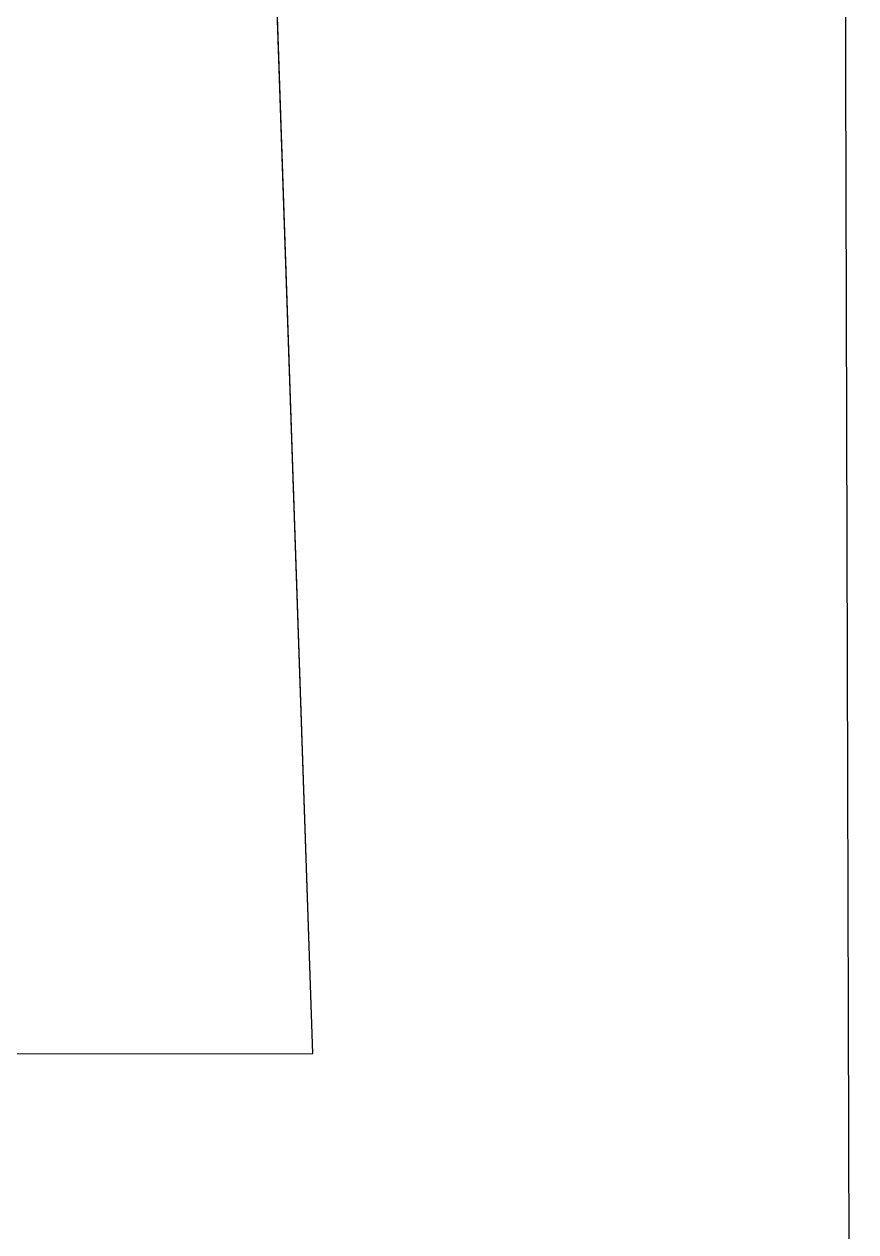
# Model space of a CAD drawing. Header units: millimetres. Extents: x 29397 to 29927, y 26123 to 26652.
# Drawn here: x 29818.52 to 29846.58, y 26214.05 to 26254.78 of the extents above; entities that cross this region are included whole.
import ezdxf

# ---------------------------------------------------------------- set-up
doc = ezdxf.new("R2010")
doc.units = ezdxf.units.MM
doc.header["$LTSCALE"] = 0.3
for name, color, linetype in [('_LandLord_Sub', 7, 'Continuous'), ('_OrganizedOpenSpace', 2, 'Continuous'), ('_Plot', 7, 'Continuous'), ('_SurveyNo', 8, 'Continuous')]:
    doc.layers.add(name, color=color, linetype=linetype)
doc.layers.add('_SideBoundary', color=1, linetype='Continuous', true_color=0xff0000)

msp = doc.modelspace()

# ---------------------------------------------------------------- linework, layer by layer
at = {"layer": '_LandLord_Sub'}
msp.add_lwpolyline([(29825.18, 26310.138), (29725.503, 26306.48), (29726.668, 26294.483), (29735.299, 26220.012), (29828.251, 26220.067)], close=True, dxfattribs=at)
at = {"layer": '_OrganizedOpenSpace'}
msp.add_lwpolyline([(29825.589, 26298.145), (29803.38, 26297.33), (29805.523, 26278.841), (29794.576, 26277.573), (29801.6, 26216.978), (29817.591, 26218.832), (29817.589, 26220.061), (29828.251, 26220.067)], close=True, dxfattribs=at)
at = {"layer": '_Plot'}
msp.add_lwpolyline([(29721.705, 26345.62), (29716.939, 26398.244), (29591.151, 26394.888), (29591.151, 26445.805), (29584.662, 26520.159), (29573.003, 26515.725), (29579.151, 26445.283), (29579.151, 26394.568), (29561.044, 26394.085), (29560.61, 26388.782), (29448.945, 26388.782), (29451.917, 26301.216), (29538.129, 26293.912), (29726.668, 26294.483), (29742.042, 26161.836), (29817.719, 26142.727), (29817.589, 26220.061), (29828.251, 26220.067), (29825.18, 26310.138), (29725.503, 26306.48)], close=True, dxfattribs=at)
at = {"layer": '_SideBoundary'}
msp.add_lwpolyline([(29817.719, 26142.727), (29817.671, 26171.768), (29817.641, 26189.261), (29817.612, 26206.754), (29817.589, 26220.061), (29828.251, 26220.067), (29825.18, 26310.138), (29725.503, 26306.48), (29724.32, 26318.676), (29723.344, 26328.733), (29722.368, 26338.79), (29721.412, 26348.848), (29720.502, 26358.905), (29719.591, 26368.962), (29718.68, 26379.019), (29716.939, 26398.244), (29591.151, 26394.888), (29591.151, 26445.805), (29584.662, 26520.159), (29845.479, 26519.783), (29846.58, 26129.803), (29817.719, 26142.727)], close=True, dxfattribs=at)
at = {"layer": '_SurveyNo'}
msp.add_lwpolyline([(29825.18, 26310.138), (29725.503, 26306.48), (29726.668, 26294.483), (29735.299, 26220.012), (29828.251, 26220.067)], close=True, dxfattribs=at)

doc.saveas('drawing.dxf')
